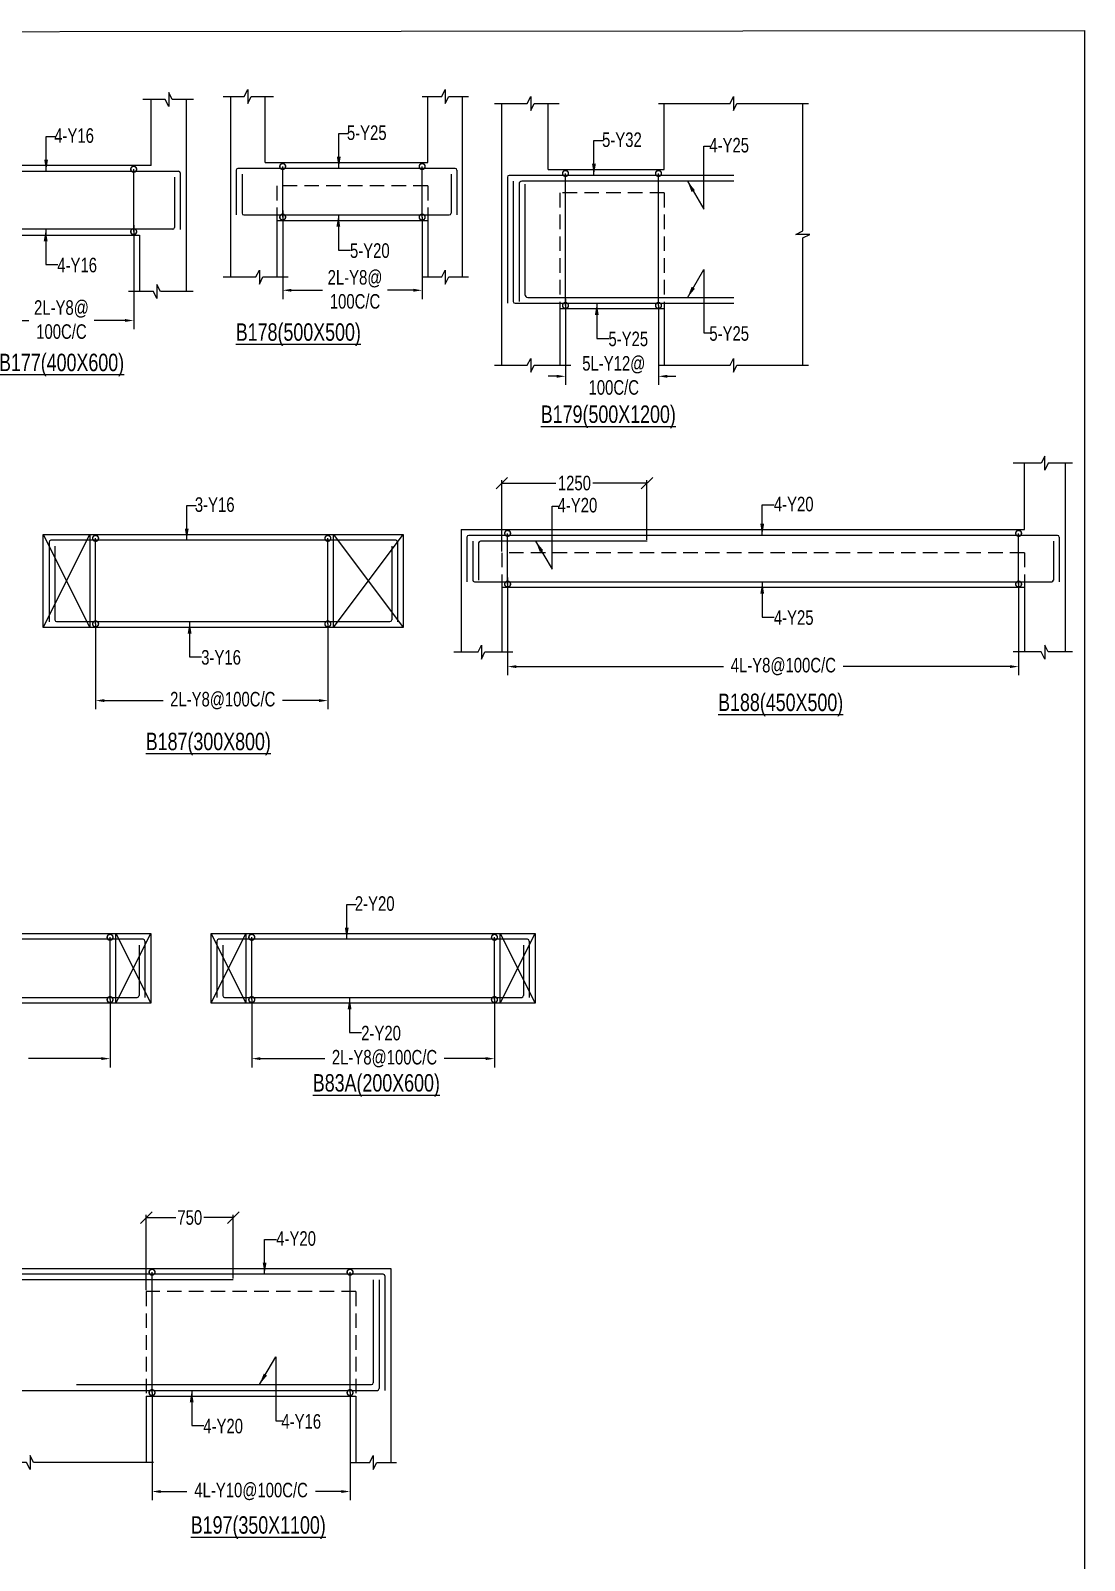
# Model space of a CAD drawing. Header units: millimetres. Extents: x 0 to 31744305, y -21599035 to 0.
# Drawn here: x 31670532 to 31679606, y -21249088 to -21235919 of the extents above; entities that cross this region are included whole.
import ezdxf

# ---------------------------------------------------------------- set-up
doc = ezdxf.new("R2010")
doc.units = ezdxf.units.MM
doc.header["$LTSCALE"] = 1000
doc.header["$MEASUREMENT"] = 0
doc.header["$PDMODE"] = 3
for name, pattern in [('CONTINOUS', [0]), ('CONTINU', [0]), ('HIDDEN', [0.375, 0.25, -0.125])]:
    doc.linetypes.add(name, pattern=pattern)
for name, color, linetype in [('-S-ARROW', 253, 'Continuous'), ('-S-MISC', 8, 'Continuous'), ('-S-STIRUP', 11, 'Continuous'), ('-STR-BEAM', 7, 'CONTINU'), ('-STR-COLUMN', 5, 'HIDDEN'), ('-STR-REINF', 3, 'Continuous'), ('-STR-RF-DIM', 8, 'CONTINOUS'), ('-STR-TEXT', 6, 'Continuous'), ('SEC TEXT', 9, 'Continuous'), ('SLAB LINE', 254, 'HIDDEN')]:
    doc.layers.add(name, color=color, linetype=linetype)
doc.styles.add('BEAM-LS', font='romans.shx', dxfattribs={"width": 0.8})
doc.styles.add('SOBHA', font='swisscl.ttf')
doc.styles.add('sobha.sed', font='swisscl.ttf')
doc.dimstyles.new('S-50', dxfattribs={"dimscale": 50, "dimtxt": 2.5, "dimasz": 2, "dimexe": 0.5, "dimexo": 0.25, "dimgap": 0.25, "dimtad": 0, "dimdec": 0, "dimrnd": 0.0005, "dimzin": 0, "dimdsep": 46, "dimtxsty": 'sobha.sed', "dimblk": 'OBLIQUE', "dimcen": 0.09, "dimclrd": 8, "dimclre": 8, "dimclrt": 6, "dimadec": 0, "dimazin": 0, "dimtfac": 1, "dimtdec": 0, "dimtofl": 0, "dimtmove": 2, "dimatfit": 3, "dimfxl": 0.18, "dimtolj": 1, "dimtzin": 0, "dimlwd": -1, "dimlwe": -1, "dimarcsym": 0})
doc.dimstyles.new('S-DIM50', dxfattribs={"dimscale": 50, "dimtxt": 2.5, "dimasz": 1.5, "dimexe": 1.5, "dimexo": 1, "dimgap": 0.5, "dimtad": 0, "dimdec": 0, "dimzin": 0, "dimdsep": 46, "dimtxsty": 'SOBHA', "dimcen": 0.09, "dimclrd": 256, "dimclre": 256, "dimclrt": 6, "dimadec": 5, "dimazin": 0, "dimtfac": 1, "dimtdec": 0, "dimtofl": 0, "dimtmove": 0, "dimatfit": 3, "dimfxl": 0.18, "dimtolj": 1, "dimtzin": 0, "dimlwd": -1, "dimlwe": -1, "dimarcsym": 0})
doc.dimstyles.new('STIRUP', dxfattribs={"dimscale": 50, "dimtxt": 2.5, "dimasz": 2.2, "dimexe": 0, "dimexo": 0, "dimgap": 0.5, "dimtad": 0, "dimdec": 0, "dimzin": 0, "dimdsep": 46, "dimtxsty": 'BEAM-LS', "dimblk": 'DOTSMALL', "dimcen": 0.09, "dimclrd": 256, "dimclre": 256, "dimclrt": 256, "dimadec": 5, "dimazin": 0, "dimtfac": 1, "dimtdec": 0, "dimtofl": 0, "dimtmove": 0, "dimatfit": 3, "dimldrblk": 'DOTSMALL', "dimfxl": 0, "dimfxlon": 1, "dimtolj": 1, "dimtzin": 0, "dimlwd": -1, "dimlwe": -1, "dimarcsym": 0})

# ---------------------------------------------------------------- blocks, each defined once
blk = doc.blocks.new('*D316')
at = {"layer": '-STR-RF-DIM', "transparency": 16777216}
for p, q in [((31671420, -21237593), (31671420, -21238490)), ((31670220, -21237650), (31670220, -21238490)), ((31670295, -21238415), (31670516, -21238415)), ((31671345, -21238415), (31671079, -21238415))]:
    blk.add_line(p, q, dxfattribs=at)
for points in [[(31670295, -21238402), (31670295, -21238427), (31670220, -21238415)], [(31671345, -21238402), (31671345, -21238427), (31671420, -21238415)]]:
    blk.add_solid(points, dxfattribs=at)
at = {"layer": 'Defpoints', "color": 0, "transparency": 16777216}
for p in [(31671420, -21237593, 178587), (31670220, -21237650, 178587), (31670220, -21238415)]:
    blk.add_point(p, dxfattribs=at)
at = {"layer": '-STR-RF-DIM', "color": 6, "transparency": 16777216, "char_height": 125, "attachment_point": 5, "style": 'SOBHA'}
for s, insert in [('\\A1;2L-Y8@', (31670798, -21238316)), ('\\A1;100C/C', (31670798, -21238511))]:
    blk.add_mtext(s, dxfattribs=dict(at, insert=insert))
blk = doc.blocks.new('_DotSmall')
at = {"color": 0, "linetype": 'ByBlock', "const_width": 0.5}
blk.add_lwpolyline([(-0.0625, 0, 1), (0.0625, 0, 1)], format="xyb", close=True, dxfattribs=at)
blk = doc.blocks.new('*D317')
at = {"layer": '-S-STIRUP', "ltscale": 100, "transparency": 16777216}
blk.add_line((31671420, -21237650), (31671420, -21237113), dxfattribs=at)
at = {"layer": 'Defpoints', "color": 0, "linetype": 'CONTINU', "ltscale": 100, "transparency": 16777216}
for p in [(31671420, -21237113), (31671420, -21237113), (31671420, -21237650)]:
    blk.add_point(p, dxfattribs=at)
at = {"layer": '-S-STIRUP', "linetype": 'CONTINU', "ltscale": 100, "transparency": 16777216, "xscale": 100, "yscale": 100, "zscale": 100}
for p, rotation in [((31671420, -21237113), 90), ((31671420, -21237650), 270)]:
    blk.add_blockref('_DotSmall', p, dxfattribs=dict(at, rotation=rotation))
blk = doc.blocks.new('_OBLIQUE')
at = {"color": 0, "linetype": 'ByBlock'}
blk.add_line((-0.5, -0.5), (0.5, 0.5), dxfattribs=at)
blk = doc.blocks.new('*D319')
at = {"layer": '-STR-RF-DIM', "transparency": 16777216}
for p, q in [((31672703, -21237468), (31672703, -21238230)), ((31673904, -21237525), (31673904, -21238230)), ((31672778, -21238155), (31673045, -21238155)), ((31673829, -21238155), (31673607, -21238155))]:
    blk.add_line(p, q, dxfattribs=at)
for points in [[(31672778, -21238142), (31672778, -21238167), (31672703, -21238155)], [(31673829, -21238142), (31673829, -21238167), (31673904, -21238155)]]:
    blk.add_solid(points, dxfattribs=at)
at = {"layer": 'Defpoints', "color": 0, "transparency": 16777216}
for p in [(31672703, -21237468, 178587), (31673904, -21237525, 178587), (31673904, -21238155)]:
    blk.add_point(p, dxfattribs=at)
at = {"layer": '-STR-RF-DIM', "color": 6, "transparency": 16777216, "char_height": 125, "attachment_point": 5, "style": 'SOBHA'}
for s, insert in [('\\A1;2L-Y8@', (31673326, -21238056)), ('\\A1;100C/C', (31673326, -21238251))]:
    blk.add_mtext(s, dxfattribs=dict(at, insert=insert))
blk = doc.blocks.new('*D320')
at = {"layer": '-S-STIRUP', "ltscale": 100, "transparency": 16777216}
blk.add_line((31672703, -21237525), (31672703, -21237089), dxfattribs=at)
at = {"layer": 'Defpoints', "color": 0, "linetype": 'CONTINU', "ltscale": 100, "transparency": 16777216}
for p in [(31672703, -21237089), (31672703, -21237089), (31672703, -21237525)]:
    blk.add_point(p, dxfattribs=at)
at = {"layer": '-S-STIRUP', "linetype": 'CONTINU', "ltscale": 100, "transparency": 16777216, "xscale": 100, "yscale": 100, "zscale": 100}
for p, rotation in [((31672703, -21237089), 90), ((31672703, -21237525), 270)]:
    blk.add_blockref('_DotSmall', p, dxfattribs=dict(at, rotation=rotation))
blk = doc.blocks.new('*D321')
at = {"layer": '-S-STIRUP', "ltscale": 100, "transparency": 16777216}
blk.add_line((31673904, -21237525), (31673904, -21237089), dxfattribs=at)
at = {"layer": 'Defpoints', "color": 0, "linetype": 'CONTINU', "ltscale": 100, "transparency": 16777216}
for p in [(31673904, -21237089), (31673904, -21237089), (31673904, -21237525)]:
    blk.add_point(p, dxfattribs=at)
at = {"layer": '-S-STIRUP', "linetype": 'CONTINU', "ltscale": 100, "transparency": 16777216, "xscale": 100, "yscale": 100, "zscale": 100}
for p, rotation in [((31673904, -21237089), 90), ((31673904, -21237525), 270)]:
    blk.add_blockref('_DotSmall', p, dxfattribs=dict(at, rotation=rotation))
blk = doc.blocks.new('*D322')
at = {"layer": '-STR-RF-DIM', "transparency": 16777216}
for p, q in [((31675138, -21238229), (31675138, -21238970)), ((31675939, -21238286), (31675939, -21238970)), ((31675063, -21238895), (31674988, -21238895)), ((31676014, -21238895), (31676089, -21238895))]:
    blk.add_line(p, q, dxfattribs=at)
for points in [[(31675063, -21238883), (31675063, -21238908), (31675138, -21238895)], [(31676014, -21238883), (31676014, -21238908), (31675939, -21238895)]]:
    blk.add_solid(points, dxfattribs=at)
at = {"layer": 'Defpoints', "color": 0, "transparency": 16777216}
for p in [(31675138, -21238229, 178587), (31675939, -21238286, 178587), (31675939, -21238895)]:
    blk.add_point(p, dxfattribs=at)
at = {"layer": '-STR-RF-DIM', "color": 6, "transparency": 16777216, "char_height": 125, "attachment_point": 5, "style": 'SOBHA'}
for s, insert in [('\\A1;5L-Y12@', (31675554, -21238796)), ('\\A1;100C/C', (31675554, -21238992))]:
    blk.add_mtext(s, dxfattribs=dict(at, insert=insert))
blk = doc.blocks.new('*D323')
at = {"layer": '-S-STIRUP', "ltscale": 100, "transparency": 16777216}
blk.add_line((31675138, -21238286), (31675138, -21237149), dxfattribs=at)
at = {"layer": 'Defpoints', "color": 0, "linetype": 'CONTINU', "ltscale": 100, "transparency": 16777216}
for p in [(31675138, -21237149), (31675138, -21237149), (31675138, -21238286)]:
    blk.add_point(p, dxfattribs=at)
at = {"layer": '-S-STIRUP', "linetype": 'CONTINU', "ltscale": 100, "transparency": 16777216, "xscale": 100, "yscale": 100, "zscale": 100}
for p, rotation in [((31675138, -21237149), 90), ((31675138, -21238286), 270)]:
    blk.add_blockref('_DotSmall', p, dxfattribs=dict(at, rotation=rotation))
blk = doc.blocks.new('*D324')
at = {"layer": '-S-STIRUP', "ltscale": 100, "transparency": 16777216}
blk.add_line((31675939, -21238286), (31675939, -21237149), dxfattribs=at)
at = {"layer": 'Defpoints', "color": 0, "linetype": 'CONTINU', "ltscale": 100, "transparency": 16777216}
for p in [(31675939, -21237149), (31675939, -21237149), (31675939, -21238286)]:
    blk.add_point(p, dxfattribs=at)
at = {"layer": '-S-STIRUP', "linetype": 'CONTINU', "ltscale": 100, "transparency": 16777216, "xscale": 100, "yscale": 100, "zscale": 100}
for p, rotation in [((31675939, -21237149), 90), ((31675939, -21238286), 270)]:
    blk.add_blockref('_DotSmall', p, dxfattribs=dict(at, rotation=rotation))
blk = doc.blocks.new('*D340')
at = {"layer": '-STR-RF-DIM', "transparency": 16777216}
for p, q in [((31671092, -21241027), (31671092, -21241762)), ((31673092, -21241027), (31673092, -21241762)), ((31671167, -21241687), (31671673, -21241687)), ((31673017, -21241687), (31672701, -21241687))]:
    blk.add_line(p, q, dxfattribs=at)
for points in [[(31671167, -21241674), (31671167, -21241699), (31671092, -21241687)], [(31673017, -21241674), (31673017, -21241699), (31673092, -21241687)]]:
    blk.add_solid(points, dxfattribs=at)
at = {"layer": 'Defpoints', "color": 0, "transparency": 16777216}
for p in [(31671092, -21241027, 0), (31673092, -21241027, 0), (31673092, -21241687)]:
    blk.add_point(p, dxfattribs=at)
at = {"layer": '-STR-RF-DIM', "color": 6, "transparency": 16777216, "insert": (31672187, -21241687), "char_height": 125, "attachment_point": 5, "style": 'SOBHA'}
blk.add_mtext('\\A1;2L-Y8@100C/C', dxfattribs=at)
blk = doc.blocks.new('*D341')
at = {"layer": '-S-STIRUP', "ltscale": 100, "transparency": 16777216}
blk.add_line((31671092, -21241027), (31671092, -21240290), dxfattribs=at)
at = {"layer": 'Defpoints', "color": 0, "linetype": 'CONTINU', "ltscale": 100, "transparency": 16777216}
for p in [(31671092, -21240290), (31671092, -21240290), (31671092, -21241027, 0)]:
    blk.add_point(p, dxfattribs=at)
at = {"layer": '-S-STIRUP', "linetype": 'CONTINU', "ltscale": 100, "transparency": 16777216, "xscale": 100, "yscale": 100, "zscale": 100}
for p, rotation in [((31671092, -21240290), 90), ((31671092, -21241027), 270)]:
    blk.add_blockref('_DotSmall', p, dxfattribs=dict(at, rotation=rotation))
blk = doc.blocks.new('*D342')
at = {"layer": '-S-STIRUP', "ltscale": 100, "transparency": 16777216}
blk.add_line((31673092, -21241027), (31673092, -21240290), dxfattribs=at)
at = {"layer": 'Defpoints', "color": 0, "linetype": 'CONTINU', "ltscale": 100, "transparency": 16777216}
for p in [(31673092, -21240290), (31673092, -21240290), (31673092, -21241027, 0)]:
    blk.add_point(p, dxfattribs=at)
at = {"layer": '-S-STIRUP', "linetype": 'CONTINU', "ltscale": 100, "transparency": 16777216, "xscale": 100, "yscale": 100, "zscale": 100}
for p, rotation in [((31673092, -21240290), 90), ((31673092, -21241027), 270)]:
    blk.add_blockref('_DotSmall', p, dxfattribs=dict(at, rotation=rotation))
blk = doc.blocks.new('*D343')
at = {"layer": '-STR-RF-DIM', "transparency": 16777216}
for p, q in [((31674640, -21240627), (31674640, -21241469)), ((31679040, -21240672), (31679040, -21241469)), ((31674715, -21241394), (31676500, -21241394)), ((31678965, -21241394), (31677529, -21241394))]:
    blk.add_line(p, q, dxfattribs=at)
for points in [[(31674715, -21241382), (31674715, -21241407), (31674640, -21241394)], [(31678965, -21241382), (31678965, -21241407), (31679040, -21241394)]]:
    blk.add_solid(points, dxfattribs=at)
at = {"layer": 'Defpoints', "color": 0, "transparency": 16777216}
for p in [(31674640, -21240627, 178587), (31679040, -21240672, 0), (31679040, -21241394)]:
    blk.add_point(p, dxfattribs=at)
at = {"layer": '-STR-RF-DIM', "color": 6, "transparency": 16777216, "insert": (31677014, -21241394), "char_height": 125, "attachment_point": 5, "style": 'SOBHA'}
blk.add_mtext('\\A1;4L-Y8@100C/C', dxfattribs=at)
blk = doc.blocks.new('*D344')
at = {"layer": '-S-STIRUP', "ltscale": 100, "transparency": 16777216}
blk.add_line((31674640, -21240684), (31674640, -21240247), dxfattribs=at)
at = {"layer": 'Defpoints', "color": 0, "linetype": 'CONTINU', "ltscale": 100, "transparency": 16777216}
for p in [(31674640, -21240247), (31674640, -21240247), (31674640, -21240684)]:
    blk.add_point(p, dxfattribs=at)
at = {"layer": '-S-STIRUP', "linetype": 'CONTINU', "ltscale": 100, "transparency": 16777216, "xscale": 100, "yscale": 100, "zscale": 100}
for p, rotation in [((31674640, -21240247), 90), ((31674640, -21240684), 270)]:
    blk.add_blockref('_DotSmall', p, dxfattribs=dict(at, rotation=rotation))
blk = doc.blocks.new('*D345')
at = {"layer": '-S-STIRUP', "ltscale": 100, "transparency": 16777216}
blk.add_line((31679040, -21240684), (31679040, -21240247), dxfattribs=at)
at = {"layer": 'Defpoints', "color": 0, "linetype": 'CONTINU', "ltscale": 100, "transparency": 16777216}
for p in [(31679040, -21240247), (31679040, -21240247), (31679040, -21240684)]:
    blk.add_point(p, dxfattribs=at)
at = {"layer": '-S-STIRUP', "linetype": 'CONTINU', "ltscale": 100, "transparency": 16777216, "xscale": 100, "yscale": 100, "zscale": 100}
for p, rotation in [((31679040, -21240247), 90), ((31679040, -21240684), 270)]:
    blk.add_blockref('_DotSmall', p, dxfattribs=dict(at, rotation=rotation))
blk = doc.blocks.new('*D354')
at = {"layer": '-STR-RF-DIM', "transparency": 16777216}
for p, q in [((31671578, -21247644), (31671578, -21248570)), ((31673283, -21247644), (31673283, -21248570)), ((31671653, -21248495), (31671877, -21248495)), ((31673208, -21248495), (31672985, -21248495))]:
    blk.add_line(p, q, dxfattribs=at)
for points in [[(31671653, -21248483), (31671653, -21248508), (31671578, -21248495)], [(31673208, -21248483), (31673208, -21248508), (31673283, -21248495)]]:
    blk.add_solid(points, dxfattribs=at)
at = {"layer": 'Defpoints', "color": 0, "transparency": 16777216}
for p in [(31671578, -21247644, 0), (31673283, -21247644, 0), (31671578, -21248495)]:
    blk.add_point(p, dxfattribs=at)
at = {"layer": '-STR-RF-DIM', "color": 6, "transparency": 16777216, "insert": (31672431, -21248495), "char_height": 125, "attachment_point": 5, "style": 'SOBHA'}
blk.add_mtext('\\A1;4L-Y10@100C/C', dxfattribs=at)
blk = doc.blocks.new('*D359')
at = {"layer": '-S-STIRUP', "ltscale": 100, "transparency": 16777216}
blk.add_line((31671578, -21247644), (31671578, -21246607), dxfattribs=at)
at = {"layer": 'Defpoints', "color": 0, "linetype": 'CONTINU', "ltscale": 100, "transparency": 16777216}
for p in [(31671578, -21246607), (31671578, -21246607), (31671578, -21247644)]:
    blk.add_point(p, dxfattribs=at)
at = {"layer": '-S-STIRUP', "linetype": 'CONTINU', "ltscale": 100, "transparency": 16777216, "xscale": 100, "yscale": 100, "zscale": 100}
for p, rotation in [((31671578, -21246607), 90), ((31671578, -21247644), 270)]:
    blk.add_blockref('_DotSmall', p, dxfattribs=dict(at, rotation=rotation))
blk = doc.blocks.new('*D360')
at = {"layer": '-S-STIRUP', "ltscale": 100, "transparency": 16777216}
blk.add_line((31673283, -21247644), (31673283, -21246607), dxfattribs=at)
at = {"layer": 'Defpoints', "color": 0, "linetype": 'CONTINU', "ltscale": 100, "transparency": 16777216}
for p in [(31673283, -21246607), (31673283, -21246607), (31673283, -21247644)]:
    blk.add_point(p, dxfattribs=at)
at = {"layer": '-S-STIRUP', "linetype": 'CONTINU', "ltscale": 100, "transparency": 16777216, "xscale": 100, "yscale": 100, "zscale": 100}
for p, rotation in [((31673283, -21246607), 90), ((31673283, -21247644), 270)]:
    blk.add_blockref('_DotSmall', p, dxfattribs=dict(at, rotation=rotation))
blk = doc.blocks.new('*D438')
at = {"color": 8, "transparency": 16777216}
for p, q in [((31674590, -21240402), (31674590, -21239790)), ((31674590, -21239815), (31675056, -21239815)), ((31675840, -21239815), (31675375, -21239815)), ((31675840, -21240302), (31675840, -21239790))]:
    blk.add_line(p, q, dxfattribs=at)
at = {"layer": 'Defpoints', "color": 0, "transparency": 16777216}
for p in [(31674590, -21239815), (31675840, -21240314, 0), (31674590, -21240414, 0)]:
    blk.add_point(p, dxfattribs=at)
at = {"color": 8, "transparency": 16777216, "xscale": 100, "yscale": 100, "zscale": 100, "rotation": 180}
blk.add_blockref('_OBLIQUE', (31674590, -21239815), dxfattribs=at)
at = {"color": 8, "transparency": 16777216, "xscale": 100, "yscale": 100, "zscale": 100}
blk.add_blockref('_OBLIQUE', (31675840, -21239815), dxfattribs=at)
at = {"color": 6, "transparency": 16777216, "insert": (31675215, -21239815), "char_height": 125, "attachment_point": 5, "style": 'sobha.sed'}
blk.add_mtext('\\A1;1250', dxfattribs=at)
blk = doc.blocks.new('*D452')
at = {"color": 8, "transparency": 16777216}
for p, q in [((31671528, -21246762), (31671528, -21246112)), ((31671528, -21246137), (31671782, -21246137)), ((31672278, -21246137), (31672024, -21246137)), ((31672278, -21246662), (31672278, -21246112))]:
    blk.add_line(p, q, dxfattribs=at)
at = {"layer": 'Defpoints', "color": 0, "transparency": 16777216}
for p in [(31672278, -21246137), (31672278, -21246674, 0), (31671528, -21246774, 0)]:
    blk.add_point(p, dxfattribs=at)
at = {"color": 8, "transparency": 16777216, "xscale": 100, "yscale": 100, "zscale": 100, "rotation": 180}
blk.add_blockref('_OBLIQUE', (31671528, -21246137), dxfattribs=at)
at = {"color": 8, "transparency": 16777216, "xscale": 100, "yscale": 100, "zscale": 100}
blk.add_blockref('_OBLIQUE', (31672278, -21246137), dxfattribs=at)
at = {"color": 6, "transparency": 16777216, "insert": (31671903, -21246137), "char_height": 125, "attachment_point": 5, "style": 'sobha.sed'}
blk.add_mtext('\\A1;750', dxfattribs=at)
blk = doc.blocks.new('*D511')
at = {"layer": '-STR-RF-DIM', "transparency": 16777216}
for p, q in [((31668367, -21244261), (31668367, -21244844)), ((31671217, -21244261), (31671217, -21244844)), ((31668442, -21244769), (31669484, -21244769)), ((31671142, -21244769), (31670513, -21244769))]:
    blk.add_line(p, q, dxfattribs=at)
for points in [[(31668442, -21244756), (31668442, -21244781), (31668367, -21244769)], [(31671142, -21244756), (31671142, -21244781), (31671217, -21244769)]]:
    blk.add_solid(points, dxfattribs=at)
at = {"layer": 'Defpoints', "color": 0, "transparency": 16777216}
for p in [(31668367, -21244261, 0), (31671217, -21244261, 0), (31671217, -21244769)]:
    blk.add_point(p, dxfattribs=at)
at = {"layer": '-STR-RF-DIM', "color": 6, "transparency": 16777216, "insert": (31669998, -21244769), "char_height": 125, "attachment_point": 5, "style": 'SOBHA'}
blk.add_mtext('\\A1;2L-Y8@100C/C', dxfattribs=at)
blk = doc.blocks.new('*D510')
at = {"layer": '-S-STIRUP', "ltscale": 100, "transparency": 16777216}
blk.add_line((31671216.5, -21244260.9908), (31671216.5, -21243724.2769), dxfattribs=at)
at = {"layer": 'Defpoints', "color": 0, "linetype": 'CONTINU', "ltscale": 100, "transparency": 16777216}
for p in [(31671216.5, -21243724.2769), (31671216.5, -21243724.2769), (31671216.5, -21244260.9908, 0)]:
    blk.add_point(p, dxfattribs=at)
at = {"layer": '-S-STIRUP', "linetype": 'CONTINU', "ltscale": 100, "transparency": 16777216, "xscale": 100, "yscale": 100, "zscale": 100}
for p, rotation in [((31671216.5, -21243724.2769), 90), ((31671216.5, -21244260.9908), 270)]:
    blk.add_blockref('_DotSmall', p, dxfattribs=dict(at, rotation=rotation))
blk = doc.blocks.new('*D512')
at = {"layer": '-STR-RF-DIM', "transparency": 16777216}
for p, q in [((31672437, -21244261), (31672437, -21244844)), ((31674527, -21244261), (31674527, -21244844)), ((31672512, -21244769), (31673065, -21244769)), ((31674452, -21244769), (31674094, -21244769))]:
    blk.add_line(p, q, dxfattribs=at)
for points in [[(31672512, -21244756), (31672512, -21244781), (31672437, -21244769)], [(31674452, -21244756), (31674452, -21244781), (31674527, -21244769)]]:
    blk.add_solid(points, dxfattribs=at)
at = {"layer": 'Defpoints', "color": 0, "transparency": 16777216}
for p in [(31672437, -21244261, 0), (31674527, -21244261, 0), (31674527, -21244769)]:
    blk.add_point(p, dxfattribs=at)
at = {"layer": '-STR-RF-DIM', "color": 6, "transparency": 16777216, "insert": (31673580, -21244769), "char_height": 125, "attachment_point": 5, "style": 'SOBHA'}
blk.add_mtext('\\A1;2L-Y8@100C/C', dxfattribs=at)
blk = doc.blocks.new('*D513')
at = {"layer": '-S-STIRUP', "ltscale": 100, "transparency": 16777216}
blk.add_line((31672436.5, -21244260.9908), (31672436.5, -21243724.2769), dxfattribs=at)
at = {"layer": 'Defpoints', "color": 0, "linetype": 'CONTINU', "ltscale": 100, "transparency": 16777216}
for p in [(31672436.5, -21243724.2769), (31672436.5, -21243724.2769), (31672436.5, -21244260.9908, 0)]:
    blk.add_point(p, dxfattribs=at)
at = {"layer": '-S-STIRUP', "linetype": 'CONTINU', "ltscale": 100, "transparency": 16777216, "xscale": 100, "yscale": 100, "zscale": 100}
for p, rotation in [((31672436.5, -21243724.2769), 90), ((31672436.5, -21244260.9908), 270)]:
    blk.add_blockref('_DotSmall', p, dxfattribs=dict(at, rotation=rotation))
blk = doc.blocks.new('*D514')
at = {"layer": '-S-STIRUP', "ltscale": 100, "transparency": 16777216}
blk.add_line((31674526.5, -21244260.9908), (31674526.5, -21243724.2769), dxfattribs=at)
at = {"layer": 'Defpoints', "color": 0, "linetype": 'CONTINU', "ltscale": 100, "transparency": 16777216}
for p in [(31674526.5, -21243724.2769), (31674526.5, -21243724.2769), (31674526.5, -21244260.9908, 0)]:
    blk.add_point(p, dxfattribs=at)
at = {"layer": '-S-STIRUP', "linetype": 'CONTINU', "ltscale": 100, "transparency": 16777216, "xscale": 100, "yscale": 100, "zscale": 100}
for p, rotation in [((31674526.5, -21243724.2769), 90), ((31674526.5, -21244260.9908), 270)]:
    blk.add_blockref('_DotSmall', p, dxfattribs=dict(at, rotation=rotation))

msp = doc.modelspace()

# ---------------------------------------------------------------- linework, layer by layer
at = {"layer": '-S-MISC', "linetype": 'ByBlock', "ltscale": 1000, "elevation": 0}
for points in [[(31671934.1, -21236511.9), (31671751.3, -21236511.9), (31671721.5, -21236452.2), (31671721.5, -21236572.4), (31671691.6, -21236511.9), (31671499.9, -21236511.9)], [(31672189.5, -21236487.4), (31672372.2, -21236487.4), (31672402.1, -21236427.7), (31672402.1, -21236547.9), (31672432, -21236487.4), (31672623.6, -21236487.4)], [(31673902.9, -21236487.4), (31674073, -21236487.4), (31674102.8, -21236427.7), (31674102.8, -21236547.9), (31674132.7, -21236487.4), (31674302.8, -21236487.4)], [(31674526, -21236547.6), (31674808.7, -21236547.6), (31674838.6, -21236488), (31674838.6, -21236608.1), (31674868.4, -21236547.6), (31675084.5, -21236547.6)], [(31675938.7, -21236547.6), (31676554.8, -21236547.6), (31676584.7, -21236488), (31676584.7, -21236608.1), (31676614.6, -21236547.6), (31677230.7, -21236547.9)], [(31677180.7, -21238800.4), (31677181.5, -21237703.9), (31677241.1, -21237674), (31677121, -21237674), (31677181.5, -21237644.2), (31677181, -21236547.6)], [(31672190.2, -21238040.2), (31672472.9, -21238040.2), (31672502.8, -21237980.5), (31672502.8, -21238100.7), (31672532.6, -21238040.2), (31672749.3, -21238040.2)], [(31673902.8, -21238040.2), (31674073, -21238040.2), (31674102.8, -21237980.5), (31674102.8, -21238100.7), (31674132.7, -21238040.2), (31674302.8, -21238040.2)], [(31671933.4, -21238164.7), (31671650.7, -21238164.7), (31671620.8, -21238105), (31671620.8, -21238225.2), (31671590.9, -21238164.7), (31671374.3, -21238164.7)], [(31674526, -21238800.4), (31674808.7, -21238800.4), (31674838.6, -21238740.7), (31674838.6, -21238860.9), (31674868.4, -21238800.4), (31675184.4, -21238800.4)], [(31675938.7, -21238800.4), (31676554.8, -21238800.4), (31676584.7, -21238740.7), (31676584.7, -21238860.9), (31676614.6, -21238800.4), (31677230.7, -21238800.7)], [(31679502.8, -21239643.6), (31679295, -21239643.6), (31679265.2, -21239703.2), (31679265.2, -21239583.1), (31679235.3, -21239643.6), (31678994.3, -21239643.6)], [(31674177.5, -21241268.4), (31674385.3, -21241268.4), (31674415.1, -21241208.7), (31674415.1, -21241328.9), (31674445, -21241268.4), (31674686, -21241268.4)], [(31679502.8, -21241268.4), (31679295, -21241268.4), (31679265.2, -21241208.7), (31679265.2, -21241328.9), (31679235.3, -21241268.4), (31678994.3, -21241268.4)], [(31671590.6, -21248245.2), (31670557.9, -21248244.8), (31670528.1, -21248185.2), (31670528.1, -21248305.3), (31670498.2, -21248244.8), (31669432.2, -21248245.2)], [(31673283.3, -21248245.2), (31673453, -21248245.2), (31673482.9, -21248185.6), (31673482.9, -21248305.7), (31673512.7, -21248245.2), (31673682.7, -21248245.2)]]:
    msp.add_lwpolyline(points, dxfattribs=at)
at = {"layer": '-STR-BEAM'}
for p, q in [((31671570.8, -21237080.1, 0), (31670170.8, -21237080.1, 0)), ((31672552.8, -21237055.6, 0), (31673952.8, -21237055.6, 0)), ((31674988.6, -21237115.8, 0), (31675988.7, -21237115.8, 0)), ((31674240.1, -21240214.5, 0), (31679090.2, -21240214.5, 0)), ((31670641.5, -21241057.1, 0), (31671041.5, -21240257.1, 0)), ((31670641.5, -21240257.1, 0), (31671041.5, -21241057.1, 0)), ((31671041.5, -21240257.1, 0), (31673141.7, -21240257.1, 0)), ((31673141.7, -21241057.1, 0), (31673741.7, -21240257.1, 0)), ((31673141.7, -21240257.1, 0), (31673741.7, -21241057.1, 0)), ((31679090.2, -21240714.5, 0), (31674590.2, -21240714.5, 0)), ((31668316.5, -21243691.3, -178586.6), (31671266.5, -21243691.3, -178586.6)), ((31671266.5, -21244291.3, -178586.6), (31671566.5, -21243691.3, -178586.6)), ((31671266.5, -21243691.3, -178586.6), (31671566.5, -21244291.3, -178586.6)), ((31672086.5, -21244291.3, -178586.6), (31672386.5, -21243691.3, -178586.6)), ((31672086.5, -21243691.3, -178586.6), (31672386.5, -21244291.3, -178586.6)), ((31672386.5, -21243691.3, -178586.6), (31674576.5, -21243691.3, -178586.6)), ((31674576.5, -21244291.3, -178586.6), (31674876.5, -21243691.3, -178586.6)), ((31674576.5, -21243691.3, -178586.6), (31674876.5, -21244291.3, -178586.6)), ((31644837.9, -21246574.3, 0), (31673633.2, -21246574.3, 0)), ((31671528.1, -21247674.3, 0), (31673333.2, -21247674.3, 0))]:
    msp.add_line(p, q, dxfattribs=at)
for points, elevation in [([(31679606.4, -21264619.4), (31644306.4, -21264619.4), (31644306.4, -21235952.8), (31679606.4, -21235919.4)], 0), ([(31670641.5, -21240257.1), (31671041.5, -21240257.1), (31671041.5, -21241057.1), (31670641.5, -21241057.1)], 0), ([(31673141.7, -21240257.1), (31673741.7, -21240257.1), (31673741.7, -21241057.1), (31673141.7, -21241057.1)], 0), ([(31671266.5, -21243691.3), (31671566.5, -21243691.3), (31671566.5, -21244291.3), (31671266.5, -21244291.3)], -178586.6), ([(31672086.5, -21243691.3), (31672386.5, -21243691.3), (31672386.5, -21244291.3), (31672086.5, -21244291.3)], -178586.6), ([(31674576.5, -21243691.3), (31674876.5, -21243691.3), (31674876.5, -21244291.3), (31674576.5, -21244291.3)], -178586.6)]:
    msp.add_lwpolyline(points, close=True, dxfattribs=dict(at, elevation=elevation))
for points, elevation in [([(31673952.8, -21237555.6), (31672653.5, -21237555.6)], 0), ([(31670170.8, -21237680.1), (31671470.1, -21237680.1)], 0), ([(31675988.7, -21238315.8), (31675088.6, -21238315.8)], 0), ([(31673202.1, -21241057.1), (31671041.5, -21241057.1)], 0), ([(31671326.8, -21244291.3), (31668316.5, -21244291.3)], -178586.6), ([(31674636.8, -21244291.3), (31672386.5, -21244291.3)], -178586.6)]:
    msp.add_lwpolyline(points, dxfattribs=dict(at, elevation=elevation))
at = {"layer": '-STR-COLUMN', "linetype": 'Continuous', "ltscale": 10}
for p, q in [((31671570.8, -21237080.1, 0), (31671570.8, -21236511.9, 0)), ((31671870.8, -21236511.9, 0), (31671870.8, -21237080.1, 0)), ((31672252.8, -21236487.4, 0), (31672252.8, -21237055.6, 0)), ((31672552.8, -21237055.6, 0), (31672552.8, -21236487.4, 0)), ((31673952.8, -21237055.6, 0), (31673952.8, -21236487.4, 0)), ((31674252.8, -21238040.2, 0), (31674252.8, -21236487.4, 0)), ((31674588.5, -21236547.6, 0), (31674588.5, -21238800.4, 0)), ((31674988.6, -21237115.8, 0), (31674988.6, -21236547.6, 0)), ((31675988.7, -21237115.8, 0), (31675988.7, -21236547.6, 0)), ((31671870.8, -21237080.1, 0), (31671870.8, -21238164.7, 0)), ((31672252.8, -21237055.6, 0), (31672252.8, -21238040.2, 0)), ((31672653.5, -21237555.6, 0), (31672653.5, -21238040.2, 0)), ((31673952.8, -21237555.6, 0), (31673952.8, -21238040.2, 0)), ((31671470.1, -21237680.1, 0), (31671470.1, -21238164.7, 0)), ((31675088.6, -21238315.8, 0), (31675088.6, -21238800.4, 0)), ((31675988.7, -21238315.8, 0), (31675988.7, -21238800.4, 0)), ((31679090.2, -21240214.5, 0), (31679090.2, -21239643.6, 0)), ((31679440.2, -21239643.6, 0), (31679440.2, -21241268.4, 0)), ((31674240.1, -21240214.5, 0), (31674240.1, -21241268.4, 0)), ((31674590.2, -21240714.5, 0), (31674590.2, -21241268.4, 0)), ((31679090.2, -21240714.5, 0), (31679090.2, -21241268.4, 0)), ((31673633.2, -21246574.3, 0), (31673633.2, -21248245.2, 0)), ((31671528.1, -21247674.3, 0), (31671528.1, -21248245.2, 0)), ((31673333.2, -21247674.3, 0), (31673333.2, -21248245.2, 0))]:
    msp.add_line(p, q, dxfattribs=at)
at = {"layer": '-STR-REINF', "ltscale": 10}
for p, q in [((31669935.8, -21237130.1, 0), (31671805.8, -21237130.1, 0)), ((31671770.8, -21237180.1, 0), (31671770.8, -21237615.1, 0)), ((31671820.8, -21237145.1, 0), (31671820.8, -21237630.8, 0)), ((31672302.8, -21237120.6, 0), (31672302.8, -21237506.3, 0)), ((31674187.8, -21237105.6, 0), (31672317.8, -21237105.6, 0)), ((31672352.8, -21237155.6, 0), (31672352.8, -21237490.6, 0)), ((31674152.8, -21237155.6, 0), (31674152.8, -21237490.6, 0)), ((31674202.8, -21237120.6, 0), (31674202.8, -21237506.3, 0)), ((31674638.5, -21237180.8, 0), (31674638.5, -21238266.5, 0)), ((31676588.7, -21237165.8, 0), (31674653.5, -21237165.8, 0)), ((31674688.5, -21237215.8, 0), (31674688.5, -21238250.8, 0)), ((31676588.7, -21237215.8, 0), (31674763.5, -21237215.8, 0)), ((31674738.5, -21237240.8, 0), (31674738.5, -21238250.8, 0)), ((31674788.5, -21237240.8, 0), (31674788.5, -21238190.8, 0)), ((31672367.8, -21237505.6, 0), (31674137.8, -21237505.6, 0)), ((31671755.8, -21237630.1, 0), (31669985.8, -21237630.1, 0)), ((31674703.5, -21238265.8, 0), (31676588.7, -21238265.8, 0)), ((31674813.5, -21238215.8, 0), (31676588.7, -21238215.8, 0)), ((31670691.5, -21240322.1, 0), (31670691.5, -21241007.7, 0)), ((31673676.7, -21240307.1, 0), (31670706.5, -21240307.1, 0)), ((31670741.5, -21240357.1, 0), (31670741.5, -21240992.1, 0)), ((31673641.7, -21240357.1, 0), (31673641.7, -21240992.1, 0)), ((31673691.7, -21240322.1, 0), (31673691.7, -21241007.7, 0)), ((31674290.1, -21240279.5, 0), (31674290.1, -21240665.1, 0)), ((31679375.2, -21240264.5, 0), (31674305.1, -21240264.5, 0)), ((31674340.1, -21240314.5, 0), (31674340.1, -21240649.5, 0)), ((31674390.1, -21240329.5, 0), (31674390.1, -21240649.5, 0)), ((31675840.2, -21240314.5, 0), (31674405.1, -21240314.5, 0)), ((31679340.2, -21240314.5, 0), (31679340.2, -21240649.5, 0)), ((31679390.2, -21240279.5, 0), (31679390.2, -21240665.1, 0)), ((31674355.1, -21240664.5, 0), (31679325.2, -21240664.5, 0)), ((31670756.5, -21241007.1, 0), (31673626.7, -21241007.1, 0)), ((31671501.5, -21243741.3, -178586.6), (31668081.5, -21243741.3, -178586.6)), ((31671466.5, -21243791.3, -178586.6), (31671466.5, -21244226.3, -178586.6)), ((31671516.5, -21243756.3, -178586.6), (31671516.5, -21244241.9, -178586.6)), ((31672136.5, -21243756.3, -178586.6), (31672136.5, -21244241.9, -178586.6)), ((31674811.5, -21243741.3, -178586.6), (31672151.5, -21243741.3, -178586.6)), ((31672186.5, -21243791.3, -178586.6), (31672186.5, -21244226.3, -178586.6)), ((31674776.5, -21243791.3, -178586.6), (31674776.5, -21244226.3, -178586.6)), ((31674826.5, -21243756.3, -178586.6), (31674826.5, -21244241.9, -178586.6)), ((31668131.5, -21244241.3, -178586.6), (31671451.5, -21244241.3, -178586.6)), ((31672201.5, -21244241.3, -178586.6), (31674761.5, -21244241.3, -178586.6)), ((31673568.2, -21246624.3, 0), (31644902.9, -21246624.3, 0)), ((31672278.1, -21246674.3, 0), (31668278.1, -21246674.3, 0)), ((31673483.2, -21246674.3, 0), (31673483.2, -21247559.3, 0)), ((31673533.2, -21246674.3, 0), (31673533.2, -21247609.3, 0)), ((31673583.2, -21246639.3, 0), (31673583.2, -21247625, 0)), ((31670928.1, -21247574.3, 0), (31673468.2, -21247574.3, 0)), ((31644952.9, -21247624.3, 0), (31673518.2, -21247624.3, 0))]:
    msp.add_line(p, q, dxfattribs=at)
for centre, radius, start, end in [((31671805.8, -21237145.1, 0), 15, 0, 90), ((31672317.8, -21237120.6, 0), 15, 90, 180), ((31674187.8, -21237120.6, 0), 15, 0, 90), ((31674653.5, -21237180.8, 0), 15, 90, 180), ((31672367.8, -21237490.6, 0), 15, 180, 270), ((31674137.8, -21237490.6, 0), 15, 270, 0), ((31671755.8, -21237615.1, 0), 15, 270, 0), ((31674703.5, -21238250.8, 0), 15, 180, 270), ((31674813.5, -21238190.8, 0), 25, 180, 270), ((31670706.5, -21240322.1, 0), 15, 90, 180), ((31673676.7, -21240322.1, 0), 15, 0, 90), ((31674305.1, -21240279.5, 0), 15, 90, 180), ((31679375.2, -21240279.5, 0), 15, 0, 90), ((31674355.1, -21240649.5, 0), 15, 180, 270), ((31679325.2, -21240649.5, 0), 15, 270, 0), ((31670756.5, -21240992.1, 0), 15, 180, 270), ((31673626.7, -21240992.1, 0), 15, 270, 0), ((31671501.5, -21243756.3, -178586.6), 15, 0, 90), ((31672151.5, -21243756.3, -178586.6), 15, 90, 180), ((31674811.5, -21243756.3, -178586.6), 15, 0, 90), ((31671451.5, -21244226.3, -178586.6), 15, 270, 0), ((31672201.5, -21244226.3, -178586.6), 15, 180, 270), ((31674761.5, -21244226.3, -178586.6), 15, 270, 0), ((31673568.2, -21246639.3, 0), 15, 0, 90), ((31673518.2, -21247609.3, 0), 15, 270, 0)]:
    msp.add_arc(centre, radius, start, end, dxfattribs=at)
at = {"layer": '-STR-REINF', "ltscale": 10, "extrusion": (1.60887e-08, 0, 1)}
msp.add_arc((31674763.5, -21237240.8, 0.5), 25, 90, 180, dxfattribs=at)
at = {"layer": '-STR-REINF', "ltscale": 10, "extrusion": (2.76464e-09, 0, 1)}
msp.add_arc((31674405.1, -21240329.5, 0.1), 15, 90, 180, dxfattribs=at)
at = {"layer": '-STR-REINF', "ltscale": 10, "extrusion": (-1.17208e-08, 0, 1)}
msp.add_arc((31673468.2, -21247559.3, -0.4), 15, 270, 0, dxfattribs=at)
at = {"layer": 'SLAB LINE', "color": 8, "linetype": 'HIDDEN', "ltscale": 0.5}
for p, q in [((31673952.8, -21237255.6, 0), (31672653.5, -21237255.6, 0)), ((31672653.5, -21237255.6, 0), (31672653.5, -21237555.6, 0)), ((31673952.8, -21237255.6, 0), (31673952.8, -21237555.6, 0)), ((31675988.5, -21237315.8, 0), (31675088.6, -21237315.8, 0)), ((31675088.6, -21237315.8, 0), (31675088.6, -21238315.8, 0)), ((31675988.5, -21237315.8, 0), (31675988.5, -21238315.8, 0)), ((31679090.2, -21240414.5, 0), (31674590.2, -21240414.5, 0)), ((31674590.2, -21240414.5, 0), (31674590.2, -21240714.5, 0)), ((31679090.2, -21240414.5, 0), (31679090.2, -21240714.5, 0)), ((31679090.2, -21240414.5, 0), (31679090.2, -21240714.5, 0)), ((31673333.2, -21246774.3, 0), (31671528.1, -21246774.3, 0)), ((31671528.1, -21246774.3, 0), (31671528.1, -21247674.3, 0)), ((31673333.2, -21246774.3, 0), (31673333.2, -21247674.3, 0))]:
    msp.add_line(p, q, dxfattribs=at)

# ---------------------------------------------------------------- texts
at = {"layer": '-STR-TEXT', "color": 6, "style": 'SOBHA'}
for s, p in [('4-Y16', (31670735.9, -21236885.3, 0)), ('5-Y25', (31673256, -21236860.8, 0)), ('5-Y32', (31675453.2, -21236921, 0)), ('4-Y25', (31676376.7, -21236968.2, 0)), ('4-Y16', (31670762.3, -21238000.1, 0)), ('5-Y20', (31673282.4, -21237875.6, 0)), ('5-Y25', (31675507.9, -21238635.8, 0)), ('5-Y25', (31676376.7, -21238589.1, 0)), ('3-Y16', (31671946.9, -21240062.2, 0)), ('4-Y20', (31675070, -21240066.8, 0)), ('4-Y20', (31676932.2, -21240057.6, 0)), ('4-Y25', (31676932.2, -21241034.5, 0)), ('3-Y16', (31672001.6, -21241377.1, 0)), ('2-Y20', (31673324.5, -21243496.4, -178586.6)), ('2-Y20', (31673379.2, -21244611.3, -178586.6)), ('4-Y20', (31672647.5, -21246379.5, 0)), ('4-Y20', (31672019.5, -21247994.3, 0)), ('4-Y16', (31672691.9, -21247954.1, 0))]:
    msp.add_text(s, height=125, dxfattribs=at).set_placement(p)
at = {"layer": 'SEC TEXT', "color": 4, "linetype": 'ByBlock', "style": 'sobha.sed'}
for s, rotation, p in [('%%UB178(500X500)', 359.98928, (31672299.2, -21238589.3, 0)), ('%%UB177(400X600)', 0.01072, (31670260.8, -21238851, 0)), ('%%UB179(500X1200)', 359.98928, (31674925.7, -21239296.4, 0)), ('%%UB188(450X500)', 359.98928, (31676452.5, -21241776.8, 0)), ('%%UB187(300X800)', 359.98928, (31671524.1, -21242113.4, 0)), ('%%UB83A(200X600)', 359.98928, (31672962.6, -21245052.3, -178586.6)), ('%%UB197(350X1100)', 359.98928, (31671911.6, -21248857.9, 0))]:
    msp.add_text(s, height=150, rotation=rotation, dxfattribs=at).set_placement(p)

# ---------------------------------------------------------------- dimensions: what is measured, and where the dimension line sits
at = {"layer": '-S-STIRUP', "linetype": 'CONTINU', "ltscale": 100}
for base, p1, p2, picture, middle in [((31671420.3, -21237113.1, 178586.6), (31671420.3, -21237649.8, 178586.6), (31671420.3, -21237113.1, 178586.6), '*D317', (31671420.3, -21237381.5, 178586.6)), ((31672703.3, -21237088.6, 178586.6), (31672703.3, -21237525.3, 178586.6), (31672703.3, -21237088.6, 178586.6), '*D320', (31672703.3, -21237307, 178586.6)), ((31673903.6, -21237088.6, 178586.6), (31673903.6, -21237525.3, 178586.6), (31673903.6, -21237088.6, 178586.6), '*D321', (31673903.6, -21237307, 178586.6)), ((31675138.4, -21237148.8, 178586.6), (31675138.4, -21238285.5, 178586.6), (31675138.4, -21237148.8, 178586.6), '*D323', (31675138.4, -21237717.2, 178586.6)), ((31675938.7, -21237148.8, 178586.6), (31675938.7, -21238285.5, 178586.6), (31675938.7, -21237148.8, 178586.6), '*D324', (31675938.7, -21237717.2, 178586.6)), ((31674640, -21240247.5, 178586.6), (31674640, -21240684.2, 178586.6), (31674640, -21240247.5, 178586.6), '*D344', (31674640, -21240465.8, 178586.6)), ((31679040.3, -21240247.5, 178586.6), (31679040.3, -21240684.2, 178586.6), (31679040.3, -21240247.5, 178586.6), '*D345', (31679040.3, -21240465.8, 178586.6)), ((31671091.5, -21240290.1, 0), (31671091.5, -21241026.8, 0), (31671091.5, -21240290.1, 0), '*D341', (31671091.5, -21240658.4, 0)), ((31673091.7, -21240290.1, 0), (31673091.7, -21241026.8, 0), (31673091.7, -21240290.1, 0), '*D342', (31673091.7, -21240658.4, 0)), ((31671216.5, -21243724.3, -178586.6), (31671216.5, -21244261, -178586.6), (31671216.5, -21243724.3, -178586.6), '*D510', (31671216.5, -21243992.6, -178586.6)), ((31672436.5, -21243724.3, -178586.6), (31672436.5, -21244261, -178586.6), (31672436.5, -21243724.3, -178586.6), '*D513', (31672436.5, -21243992.6, -178586.6)), ((31674526.5, -21243724.3, -178586.6), (31674526.5, -21244261, -178586.6), (31674526.5, -21243724.3, -178586.6), '*D514', (31674526.5, -21243992.6, -178586.6)), ((31671578.1, -21246607.3, 0), (31671578.1, -21247644, 0), (31671578.1, -21246607.3, 0), '*D359', (31671578.1, -21247125.7, 0)), ((31673283.2, -21246607.3, 0), (31673283.2, -21247644, 0), (31673283.2, -21246607.3, 0), '*D360', (31673283.2, -21247125.7, 0))]:
    dim = msp.add_linear_dim(base=base, p1=p1, p2=p2, angle=90, text=' ', dimstyle='STIRUP', override={"dimasz": 2}, dxfattribs=at)
    dim.commit()
    dim.dimension.update_dxf_attribs({"geometry": picture, "text_midpoint": middle})
at = {"layer": '-STR-RF-DIM'}
for base, p1, p2, text, picture, middle in [((31673903.6, -21238154.7, 0), (31672703.3, -21237468.4, 178586.6), (31673903.6, -21237525.3, 178586.6), '2L-Y8@\\X100C/C', '*D319', (31673326, -21238154.7, 0)), ((31675938.7, -21238895.5, 0), (31675138.4, -21238228.6, 178586.6), (31675938.7, -21238285.5, 178586.6), '5L-Y12@\\X100C/C', '*D322', (31675553.7, -21238895.5, 0)), ((31679040.2, -21241394.3, 0), (31674640, -21240627.3, 178586.6), (31679040.2, -21240672.5, 0), '4L-Y8@100C/C', '*D343', (31677014.5, -21241394.3, 0)), ((31673091.7, -21241686.8, 0), (31671091.5, -21241026.8, 0), (31673091.7, -21241026.8, 0), '2L-Y8@100C/C', '*D340', (31672187, -21241686.8, 0)), ((31671216.5, -21244768.7, -178586.6), (31668366.5, -21244261, -178586.6), (31671216.5, -21244261, -178586.6), '2L-Y8@100C/C', '*D511', (31669998.5, -21244768.7, -178586.6)), ((31674526.5, -21244768.7, -178586.6), (31672436.5, -21244261, -178586.6), (31674526.5, -21244261, -178586.6), '2L-Y8@100C/C', '*D512', (31673579.5, -21244768.7, -178586.6))]:
    dim = msp.add_linear_dim(base=base, p1=p1, p2=p2, text=text, dimstyle='S-DIM50', override={"dimscale": 1, "dimtxt": 125, "dimasz": 75, "dimexe": 75, "dimexo": 0, "dimgap": 25, "dimsah": 1, "dimcen": 4.5, "dimfxl": 75}, dxfattribs=at)
    dim.commit()
    dim.dimension.update_dxf_attribs({"geometry": picture, "text_midpoint": middle, "dimtype": 160})
for base, p1, p2, text, picture, middle in [((31670220, -21238414.7, 0), (31671420.3, -21237592.9, 178586.6), (31670220, -21237649.8, 178586.6), '2L-Y8@\\X100C/C', '*D316', (31670797.6, -21238414.7, 0)), ((31671578.1, -21248495.3, 0), (31673283.2, -21247644, 0), (31671578.1, -21247644, 0), '4L-Y10@100C/C', '*D354', (31672430.6, -21248495.3, 0))]:
    dim = msp.add_linear_dim(base=base, p1=p1, p2=p2, angle=180, text=text, dimstyle='S-DIM50', override={"dimscale": 1, "dimtxt": 125, "dimasz": 75, "dimexe": 75, "dimexo": 0, "dimgap": 25, "dimsah": 1, "dimcen": 4.5, "dimfxl": 75}, dxfattribs=at)
    dim.commit()
    dim.dimension.update_dxf_attribs({"geometry": picture, "text_midpoint": middle, "dimtype": 160})
at = {"color": 1}
for base, p1, p2, angle, picture, middle in [((31674590.2, -21239815.5, 0), (31675840.2, -21240314.5, 0), (31674590.2, -21240414.5, 0), 180, '*D438', (31675215.2, -21239815.5, 0)), ((31672278.1, -21246136.6, 0), (31671528.1, -21246774.3, 0), (31672278.1, -21246674.3, 0), 0, '*D452', (31671903.1, -21246136.6, 0))]:
    dim = msp.add_linear_dim(base=base, p1=p1, p2=p2, angle=angle, dimstyle='S-50', override={"dimclrd": 8}, dxfattribs=at)
    dim.commit()
    dim.dimension.update_dxf_attribs({"geometry": picture, "text_midpoint": middle})

# ---------------------------------------------------------------- leaders
at = {"layer": '-S-ARROW'}
for points, override in [([(31673186.1, -21237105.6, 0), (31673186.1, -21236805.6, 0), (31673268.5, -21236805.6, 0)], {"dimasz": 2, "dimgap": 0.1, "dimtad": 0}), ([(31670666, -21237130.1, 0), (31670666, -21236830.1, 0), (31670748.3, -21236830.1, 0)], {"dimasz": 2, "dimgap": 0.1, "dimtad": 0}), ([(31675383.2, -21237165.8, 0), (31675383.2, -21236865.8, 0), (31675465.6, -21236865.8, 0)], {"dimasz": 2, "dimgap": 0.1, "dimtad": 0}), ([(31676187.9, -21237215.3, 0), (31676330.1, -21237457.5, 0), (31676330.1, -21236913, 0), (31676389.5, -21236913, 0)], {"dimgap": 0.1}), ([(31673182.4, -21237508.3, 0), (31673182.4, -21237808.3, 0), (31673285.8, -21237808.3, 0)], {"dimasz": 2, "dimgap": 0.1, "dimtad": 0}), ([(31670662.2, -21237632.8, 0), (31670662.2, -21237932.8, 0), (31670765.7, -21237932.8, 0)], {"dimasz": 2, "dimgap": 0.1, "dimtad": 0}), ([(31676187.9, -21238219.1, 0), (31676330.1, -21237976.8, 0), (31676330.1, -21238521.3, 0), (31676389.5, -21238521.3, 0)], {"dimgap": 0.1}), ([(31675407.8, -21238268.5, 0), (31675407.8, -21238568.5, 0), (31675511.2, -21238568.5, 0)], {"dimasz": 2, "dimgap": 0.1, "dimtad": 0}), ([(31671877, -21240307.1, 0), (31671877, -21240007.1, 0), (31671959.4, -21240007.1, 0)], {"dimasz": 2, "dimgap": 0.1, "dimtad": 0}), ([(31674881.1, -21240314, 0), (31675023.3, -21240556.2, 0), (31675023.3, -21240011.7, 0), (31675082.8, -21240011.7, 0)], {"dimgap": 0.1}), ([(31676832.1, -21240264.5, 0), (31676832.1, -21240002.5, 0), (31676935.6, -21240002.5, 0)], {"dimasz": 2, "dimgap": 0.1, "dimtad": 0}), ([(31676832.1, -21240667.2, 0), (31676832.1, -21240967.2, 0), (31676935.6, -21240967.2, 0)], {"dimasz": 2, "dimgap": 0.1, "dimtad": 0}), ([(31671901.6, -21241009.8, 0), (31671901.6, -21241309.8, 0), (31672005, -21241309.8, 0)], {"dimasz": 2, "dimgap": 0.1, "dimtad": 0}), ([(31673254.6, -21243741.3, -178586.6), (31673254.6, -21243441.3, -178586.6), (31673337, -21243441.3, -178586.6)], {"dimasz": 2, "dimgap": 0.1, "dimtad": 0}), ([(31673279.1, -21244244, -178586.6), (31673279.1, -21244544, -178586.6), (31673382.6, -21244544, -178586.6)], {"dimasz": 2, "dimgap": 0.1, "dimtad": 0}), ([(31672547.4, -21246624.3, 0), (31672547.4, -21246324.3, 0), (31672650.8, -21246324.3, 0)], {"dimasz": 2, "dimgap": 0.1, "dimtad": 0}), ([(31672503, -21247574.3, 0), (31672645.3, -21247335.3, 0), (31672645.3, -21247886.4, 0), (31672704.7, -21247886.4, 0)], {"dimgap": 0.1}), ([(31671919.4, -21247627, 0), (31671919.4, -21247927, 0), (31672022.8, -21247927, 0)], {"dimasz": 2, "dimgap": 0.1, "dimtad": 0})]:
    msp.add_leader(points, dimstyle='S-50', override=override, dxfattribs=at)

doc.saveas('drawing.dxf')
